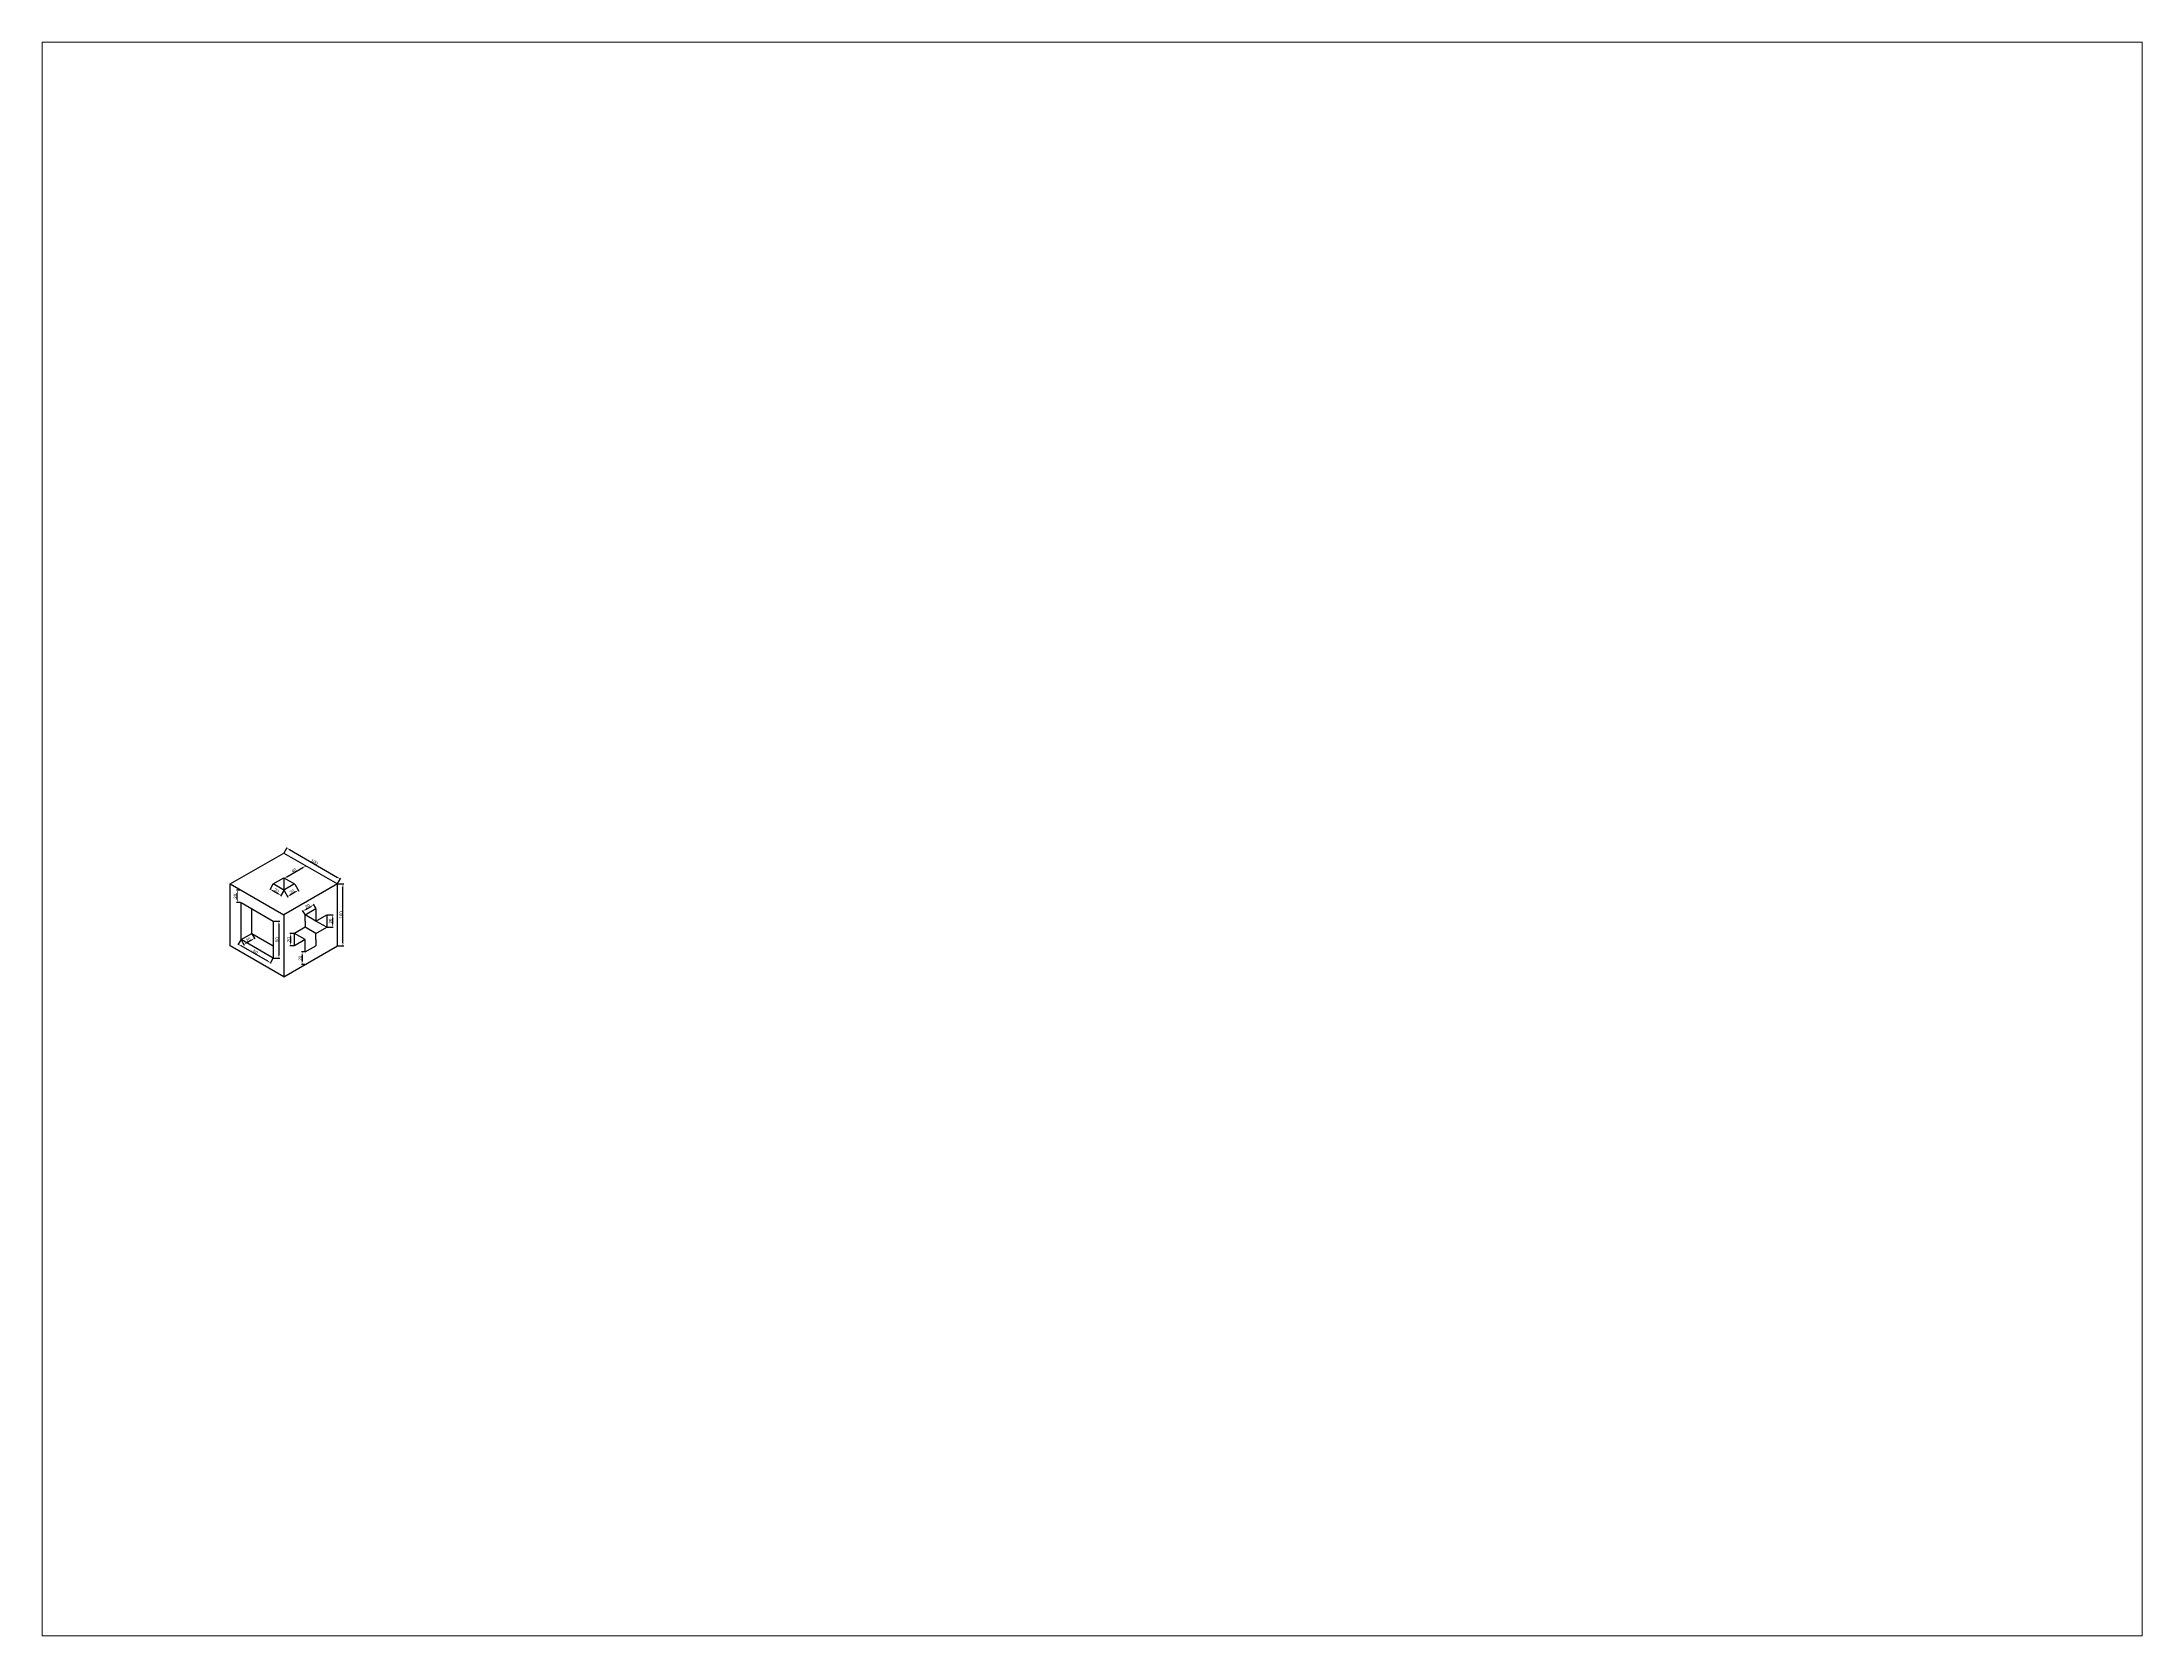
# Paper-space layout 'Layout2' of a CAD drawing. Header units: millimetres. Extents: x 26 to 231, y 20 to 176.
# The model-space entities are those that its viewports show. They can reach past a viewport. Long polylines and large blocks are cut down to what shows.
import ezdxf

# ---------------------------------------------------------------- set-up
doc = ezdxf.new("R2010")
doc.units = ezdxf.units.MM
doc.layers.add('Dimensions', color=94, linetype='Continuous')
doc.layers.add('Figura', color=7, linetype='Continuous', lineweight=30)
doc.styles.get("Standard").update_dxf_attribs({"font": 'arial.ttf'})
doc.dimstyles.new('ISO-25', dxfattribs={"dimtxt": 2.5, "dimasz": 2.5, "dimexe": 1.25, "dimexo": 0.625, "dimtad": 1, "dimtxsty": 'Standard', "dimcen": 2.5, "dimadec": 0, "dimazin": 0, "dimtfac": 1, "dimtmove": 0, "dimatfit": 3, "dimfxl": 1, "dimarcsym": 0})

# ---------------------------------------------------------------- blocks, each defined once
blk = doc.blocks.new('*D11')
at = {"layer": 'Defpoints', "color": 0, "transparency": 16777216}
for p in [(381.1, 348.7), (472.3, 306.8), (467.7, 298.7)]:
    blk.add_point(p, dxfattribs=at)
at = {"layer": 'Dimensions', "color": 0, "lineweight": -2, "transparency": 16777216}
for p, q in [((381.4, 349.3), (386.4, 357.9)), ((390.1, 354.3), (468, 309.3)), ((468, 299.3), (473, 307.9))]:
    blk.add_line(p, q, dxfattribs=at)
at = {"layer": 'Dimensions', "color": 0, "transparency": 16777216}
for points in [[(390.5, 355), (389.7, 353.6), (385.7, 356.8)], [(468.4, 310), (467.6, 308.6), (472.3, 306.8)]]:
    blk.add_solid(points, dxfattribs=at)
at = {"layer": 'Dimensions', "color": 0, "transparency": 16777216, "insert": (430.6, 334.6), "char_height": 5, "attachment_point": 5, "rotation": 330}
blk.add_mtext('100', dxfattribs=at)
blk = doc.blocks.new('*D12')
at = {"layer": 'Defpoints', "color": 0, "transparency": 16777216}
for p in [(467.7, 298.7), (476.6, 298.7), (467.7, 198.7)]:
    blk.add_point(p, dxfattribs=at)
at = {"layer": 'Dimensions', "color": 0, "lineweight": -2, "transparency": 16777216}
for p, q in [((468.3, 298.7), (477.9, 298.7)), ((476.6, 203.7), (476.6, 293.7)), ((468.3, 198.7), (477.9, 198.7))]:
    blk.add_line(p, q, dxfattribs=at)
at = {"layer": 'Dimensions', "color": 0, "transparency": 16777216}
for points in [[(475.8, 293.7), (477.5, 293.7), (476.6, 298.7)], [(475.8, 203.7), (477.5, 203.7), (476.6, 198.7)]]:
    blk.add_solid(points, dxfattribs=at)
at = {"layer": 'Dimensions', "color": 0, "transparency": 16777216, "insert": (473.5, 248.7), "char_height": 5, "attachment_point": 5, "rotation": 90}
blk.add_mtext('100', dxfattribs=at)
blk = doc.blocks.new('*D13')
at = {"layer": 'Defpoints', "color": 0, "transparency": 16777216}
for p in [(415.7, 248.7), (429.5, 264.9), (433, 258.7)]:
    blk.add_point(p, dxfattribs=at)
at = {"layer": 'Dimensions', "color": 0, "lineweight": -2, "transparency": 16777216}
for p, q in [((415.4, 249.3), (411.5, 256)), ((416.5, 257.4), (425.1, 262.4)), ((432.7, 259.3), (428.8, 266))]:
    blk.add_line(p, q, dxfattribs=at)
at = {"layer": 'Dimensions', "color": 0, "transparency": 16777216}
for points in [[(416.1, 258.2), (416.9, 256.7), (412.1, 254.9)], [(424.7, 263.2), (425.5, 261.7), (429.5, 264.9)]]:
    blk.add_solid(points, dxfattribs=at)
at = {"layer": 'Dimensions', "color": 0, "transparency": 16777216, "insert": (419.2, 262.7), "char_height": 5, "attachment_point": 5, "rotation": 30}
blk.add_mtext('20', dxfattribs=at)
blk = doc.blocks.new('*D14')
at = {"layer": 'Defpoints', "color": 0, "transparency": 16777216}
for p in [(450.4, 248.7), (450.4, 228.7), (459.6, 228.7)]:
    blk.add_point(p, dxfattribs=at)
at = {"layer": 'Dimensions', "color": 0, "lineweight": -2, "transparency": 16777216}
for p, q in [((451, 248.7), (460.8, 248.7)), ((459.6, 243.7), (459.6, 233.7)), ((451, 228.7), (460.8, 228.7))]:
    blk.add_line(p, q, dxfattribs=at)
at = {"layer": 'Dimensions', "color": 0, "transparency": 16777216}
for points in [[(458.7, 243.7), (460.4, 243.7), (459.6, 248.7)], [(458.7, 233.7), (460.4, 233.7), (459.6, 228.7)]]:
    blk.add_solid(points, dxfattribs=at)
at = {"layer": 'Dimensions', "color": 0, "transparency": 16777216, "insert": (456.4, 238.7), "char_height": 5, "attachment_point": 5, "rotation": 90}
blk.add_mtext('20', dxfattribs=at)
blk = doc.blocks.new('*D16')
at = {"layer": 'Defpoints', "color": 0, "transparency": 16777216}
for p in [(392.1, 218.7), (398.4, 218.7), (398.4, 198.7)]:
    blk.add_point(p, dxfattribs=at)
at = {"layer": 'Dimensions', "color": 0, "lineweight": -2, "transparency": 16777216}
for p, q in [((397.8, 218.7), (390.8, 218.7)), ((392.1, 203.7), (392.1, 213.7)), ((397.8, 198.7), (390.8, 198.7))]:
    blk.add_line(p, q, dxfattribs=at)
at = {"layer": 'Dimensions', "color": 0, "transparency": 16777216}
for points in [[(391.3, 213.7), (392.9, 213.7), (392.1, 218.7)], [(391.3, 203.7), (392.9, 203.7), (392.1, 198.7)]]:
    blk.add_solid(points, dxfattribs=at)
at = {"layer": 'Dimensions', "color": 0, "transparency": 16777216, "insert": (388.9, 208.7), "char_height": 5, "attachment_point": 5, "rotation": 90}
blk.add_mtext('20', dxfattribs=at)
blk = doc.blocks.new('*D17')
at = {"layer": 'Defpoints', "color": 0, "transparency": 16777216}
for p in [(381.1, 288.7), (387.1, 278.3), (398.4, 298.7)]:
    blk.add_point(p, dxfattribs=at)
at = {"layer": 'Dimensions', "color": 0, "lineweight": -2, "transparency": 16777216}
for p, q in [((381.4, 288.2), (387.7, 277.2)), ((400.1, 285.8), (391.4, 280.8)), ((398.7, 298.2), (405.1, 287.2))]:
    blk.add_line(p, q, dxfattribs=at)
at = {"layer": 'Dimensions', "color": 0, "transparency": 16777216}
for points in [[(391, 281.5), (391.9, 280.1), (387.1, 278.3)], [(399.7, 286.5), (400.5, 285.1), (404.4, 288.3)]]:
    blk.add_solid(points, dxfattribs=at)
at = {"layer": 'Dimensions', "color": 0, "transparency": 16777216, "insert": (394.2, 286.1), "char_height": 5, "attachment_point": 5, "rotation": 30}
blk.add_mtext('20', dxfattribs=at)
blk = doc.blocks.new('*D18')
at = {"layer": 'Defpoints', "color": 0, "transparency": 16777216}
for p in [(358.9, 290.2), (363.8, 298.7), (381.1, 288.7)]:
    blk.add_point(p, dxfattribs=at)
at = {"layer": 'Dimensions', "color": 0, "lineweight": -2, "transparency": 16777216}
for p, q in [((363.5, 298.2), (358.2, 289.1)), ((371.8, 282.7), (363.2, 287.7)), ((380.8, 288.2), (375.5, 279.1))]:
    blk.add_line(p, q, dxfattribs=at)
at = {"layer": 'Dimensions', "color": 0, "transparency": 16777216}
for points in [[(363.6, 288.5), (362.8, 287), (358.9, 290.2)], [(372.3, 283.5), (371.4, 282), (376.2, 280.2)]]:
    blk.add_solid(points, dxfattribs=at)
at = {"layer": 'Dimensions', "color": 0, "transparency": 16777216, "insert": (369.1, 288), "char_height": 5, "attachment_point": 5, "rotation": 330}
blk.add_mtext('20', dxfattribs=at)
blk = doc.blocks.new('*D19')
at = {"layer": 'Defpoints', "color": 0, "transparency": 16777216}
for p in [(363.8, 238.7), (363.8, 178.7), (373, 178.7)]:
    blk.add_point(p, dxfattribs=at)
at = {"layer": 'Dimensions', "color": 0, "lineweight": -2, "transparency": 16777216}
for p, q in [((364.4, 238.7), (374.3, 238.7)), ((373, 233.7), (373, 183.7)), ((364.4, 178.7), (374.3, 178.7))]:
    blk.add_line(p, q, dxfattribs=at)
at = {"layer": 'Dimensions', "color": 0, "transparency": 16777216}
for points in [[(372.2, 233.7), (373.9, 233.7), (373, 238.7)], [(372.2, 183.7), (373.9, 183.7), (373, 178.7)]]:
    blk.add_solid(points, dxfattribs=at)
at = {"layer": 'Dimensions', "color": 0, "transparency": 16777216, "insert": (369.9, 208.7), "char_height": 5, "attachment_point": 5, "rotation": 90}
blk.add_mtext('60', dxfattribs=at)
blk = doc.blocks.new('*D20')
at = {"layer": 'Defpoints', "color": 0, "transparency": 16777216}
for p in [(311.8, 208.7), (307.4, 201.2), (363.8, 178.7)]:
    blk.add_point(p, dxfattribs=at)
at = {"layer": 'Dimensions', "color": 0, "lineweight": -2, "transparency": 16777216}
for p, q in [((311.5, 208.2), (306.8, 200.1)), ((355.1, 173.7), (311.8, 198.7)), ((363.5, 178.2), (358.8, 170.1))]:
    blk.add_line(p, q, dxfattribs=at)
at = {"layer": 'Dimensions', "color": 0, "transparency": 16777216}
for points in [[(312.2, 199.4), (311.3, 197.9), (307.4, 201.2)], [(355.5, 174.4), (354.6, 172.9), (359.4, 171.2)]]:
    blk.add_solid(points, dxfattribs=at)
at = {"layer": 'Dimensions', "color": 0, "transparency": 16777216, "insert": (335, 188.9), "char_height": 5, "attachment_point": 5, "rotation": 330}
blk.add_mtext('60', dxfattribs=at)
blk = doc.blocks.new('*D21')
at = {"layer": 'Defpoints', "color": 0, "transparency": 16777216}
for p in [(311.8, 208.7), (329.1, 218.7), (333.7, 210.9)]:
    blk.add_point(p, dxfattribs=at)
at = {"layer": 'Dimensions', "color": 0, "lineweight": -2, "transparency": 16777216}
for p, q in [((312.1, 208.2), (317, 199.8)), ((320.7, 203.4), (329.3, 208.4)), ((329.4, 218.2), (334.3, 209.8))]:
    blk.add_line(p, q, dxfattribs=at)
at = {"layer": 'Dimensions', "color": 0, "transparency": 16777216}
for points in [[(320.3, 204.1), (321.1, 202.6), (316.3, 200.9)], [(328.9, 209.1), (329.8, 207.6), (333.7, 210.9)]]:
    blk.add_solid(points, dxfattribs=at)
at = {"layer": 'Dimensions', "color": 0, "transparency": 16777216, "insert": (323.4, 208.6), "char_height": 5, "attachment_point": 5, "rotation": 30}
blk.add_mtext('20', dxfattribs=at)
blk = doc.blocks.new('*D22')
at = {"layer": 'Defpoints', "color": 0, "transparency": 16777216}
for p in [(305.8, 288.7), (311.8, 288.7), (311.8, 268.7)]:
    blk.add_point(p, dxfattribs=at)
at = {"layer": 'Dimensions', "color": 0, "lineweight": -2, "transparency": 16777216}
for p, q in [((311.2, 288.7), (304.6, 288.7)), ((305.8, 273.7), (305.8, 283.7)), ((311.2, 268.7), (304.6, 268.7))]:
    blk.add_line(p, q, dxfattribs=at)
at = {"layer": 'Dimensions', "color": 0, "transparency": 16777216}
for points in [[(305, 283.7), (306.6, 283.7), (305.8, 288.7)], [(305, 273.7), (306.6, 273.7), (305.8, 268.7)]]:
    blk.add_solid(points, dxfattribs=at)
at = {"layer": 'Dimensions', "color": 0, "transparency": 16777216, "insert": (302.6, 278.7), "char_height": 5, "attachment_point": 5, "rotation": 90}
blk.add_mtext('20', dxfattribs=at)
blk = doc.blocks.new('*D23')
at = {"layer": 'Defpoints', "color": 0, "transparency": 16777216}
for p in [(415.7, 188.7), (410.6, 168.7), (415.7, 168.7)]:
    blk.add_point(p, dxfattribs=at)
at = {"layer": 'Dimensions', "color": 0, "lineweight": -2, "transparency": 16777216}
for p, q in [((415.1, 188.7), (409.4, 188.7)), ((410.6, 183.7), (410.6, 173.7)), ((415.1, 168.7), (409.4, 168.7))]:
    blk.add_line(p, q, dxfattribs=at)
at = {"layer": 'Dimensions', "color": 0, "transparency": 16777216}
for points in [[(409.8, 183.7), (411.5, 183.7), (410.6, 188.7)], [(409.8, 173.7), (411.5, 173.7), (410.6, 168.7)]]:
    blk.add_solid(points, dxfattribs=at)
at = {"layer": 'Dimensions', "color": 0, "transparency": 16777216, "insert": (407.4, 178.7), "char_height": 5, "attachment_point": 5, "rotation": 90}
blk.add_mtext('20', dxfattribs=at)
blk = doc.blocks.new('*D24')
at = {"layer": 'Defpoints', "color": 0, "transparency": 16777216}
for p in [(381.1, 308.7), (415.7, 328.7), (416.3, 327.7)]:
    blk.add_point(p, dxfattribs=at)
at = {"layer": 'Dimensions', "color": 0, "lineweight": -2, "transparency": 16777216}
for p, q in [((381.4, 308.2), (382.3, 306.7)), ((386, 310.2), (412, 325.2)), ((416, 328.2), (416.9, 326.7))]:
    blk.add_line(p, q, dxfattribs=at)
at = {"layer": 'Dimensions', "color": 0, "transparency": 16777216}
for points in [[(385.6, 311), (386.4, 309.5), (381.7, 307.7)], [(411.6, 326), (412.4, 324.5), (416.3, 327.7)]]:
    blk.add_solid(points, dxfattribs=at)
at = {"layer": 'Dimensions', "color": 0, "transparency": 16777216, "insert": (397.4, 320.5), "char_height": 5, "attachment_point": 5, "rotation": 30}
blk.add_mtext('40', dxfattribs=at)

msp = doc.modelspace()

# ---------------------------------------------------------------- linework, layer by layer
at = {"layer": 'Figura'}
for p, q in [((294.482, 298.74), (381.084, 348.74)), ((381.084, 348.74), (467.687, 298.74)), ((363.764, 298.74), (381.084, 308.74)), ((381.084, 308.74), (398.405, 298.74)), ((381.084, 308.74), (381.084, 288.74)), ((294.482, 198.74), (294.482, 298.74)), ((294.482, 298.74), (381.084, 248.74)), ((381.084, 288.74), (363.764, 298.74)), ((467.687, 298.74), (381.084, 248.74)), ((398.405, 298.74), (381.084, 288.74)), ((467.687, 198.74), (467.687, 298.74)), ((311.802, 268.74), (363.764, 238.74)), ((311.802, 208.74), (311.802, 268.74)), ((329.123, 218.74), (329.123, 258.74)), ((363.764, 238.74), (363.764, 178.74)), ((381.084, 248.74), (381.084, 148.74)), ((415.725, 248.74), (433.046, 258.74)), ((415.725, 238.74), (415.725, 248.74)), ((433.046, 238.74), (415.725, 248.74)), ((415.725, 238.74), (415.725, 228.74)), ((433.046, 258.74), (433.046, 248.74)), ((433.046, 248.74), (433.046, 238.74)), ((433.046, 238.74), (450.366, 248.74)), ((450.366, 228.74), (433.046, 238.74)), ((450.366, 248.74), (450.366, 228.74)), ((311.802, 208.74), (329.123, 218.74)), ((363.764, 178.74), (311.802, 208.74)), ((329.123, 218.74), (363.764, 198.74)), ((415.725, 228.74), (398.405, 218.74)), ((398.405, 198.74), (398.405, 218.74)), ((415.725, 208.74), (398.405, 218.74)), ((415.725, 208.74), (398.405, 198.74)), ((433.046, 218.74), (415.725, 228.74)), ((415.725, 198.74), (415.725, 208.74)), ((433.046, 218.74), (450.366, 228.74)), ((433.046, 208.74), (433.046, 218.74)), ((433.046, 208.74), (433.046, 198.74)), ((381.084, 148.74), (294.482, 198.74)), ((381.084, 148.74), (467.687, 198.74)), ((415.725, 188.74), (415.725, 198.74)), ((415.725, 188.74), (433.046, 198.74))]:
    msp.add_line(p, q, dxfattribs=at)

# ---------------------------------------------------------------- dimensions: what is measured, and where the dimension line sits
at = {"layer": 'Dimensions'}
for p1, p2, distance, picture, middle in [((381.084, 348.74), (467.687, 298.74), 9.319, '*D11', (430.634, 334.563)), ((381.084, 308.74), (415.725, 328.74), -1.145, '*D24', (397.389, 320.5)), ((381.084, 288.74), (363.764, 298.74), 9.824, '*D18', (369.101, 287.984)), ((398.405, 298.74), (381.084, 288.74), 12.046, '*D17', (394.179, 286.06)), ((415.725, 248.74), (433.046, 258.74), 7.167, '*D13', (419.214, 262.699)), ((363.764, 178.74), (311.802, 208.74), 8.757, '*D20', (334.994, 188.908)), ((311.802, 208.74), (329.123, 218.74), -9.087, '*D21', (323.417, 208.623))]:
    dim = msp.add_aligned_dim(p1=p1, p2=p2, distance=distance, dimstyle='ISO-25', override={"dimtxt": 5, "dimasz": 5}, dxfattribs=at)
    dim.commit()
    dim.dimension.update_dxf_attribs({"geometry": picture, "text_midpoint": middle})
for base, p1, p2, picture, middle in [((305.803, 288.74), (311.802, 268.74), (311.802, 288.74), '*D22', (302.626, 278.74)), ((476.644, 298.74), (467.687, 198.74), (467.687, 298.74), '*D12', (473.467, 248.74)), ((373.039, 178.74), (363.764, 238.74), (363.764, 178.74), '*D19', (369.861, 208.74)), ((459.575, 228.74), (450.366, 248.74), (450.366, 228.74), '*D14', (456.397, 238.74)), ((392.093, 218.74), (398.405, 198.74), (398.405, 218.74), '*D16', (388.915, 208.74)), ((410.617, 168.74), (415.725, 188.74), (415.725, 168.74), '*D23', (407.439, 178.74))]:
    dim = msp.add_linear_dim(base=base, p1=p1, p2=p2, angle=90, dimstyle='ISO-25', override={"dimtxt": 5, "dimasz": 5}, dxfattribs=at)
    dim.commit()
    dim.dimension.update_dxf_attribs({"geometry": picture, "text_midpoint": middle})

psp = doc.layouts.new('Layout2')

# ---------------------------------------------------------------- viewports
at = {"layer": '0'}
psp.add_viewport(center=(128.5, 97.5), size=(205.6, 156), view_center_point=(1688.534, 371.405), view_height=2577.86527, dxfattribs=at)

doc.saveas('drawing.dxf')
